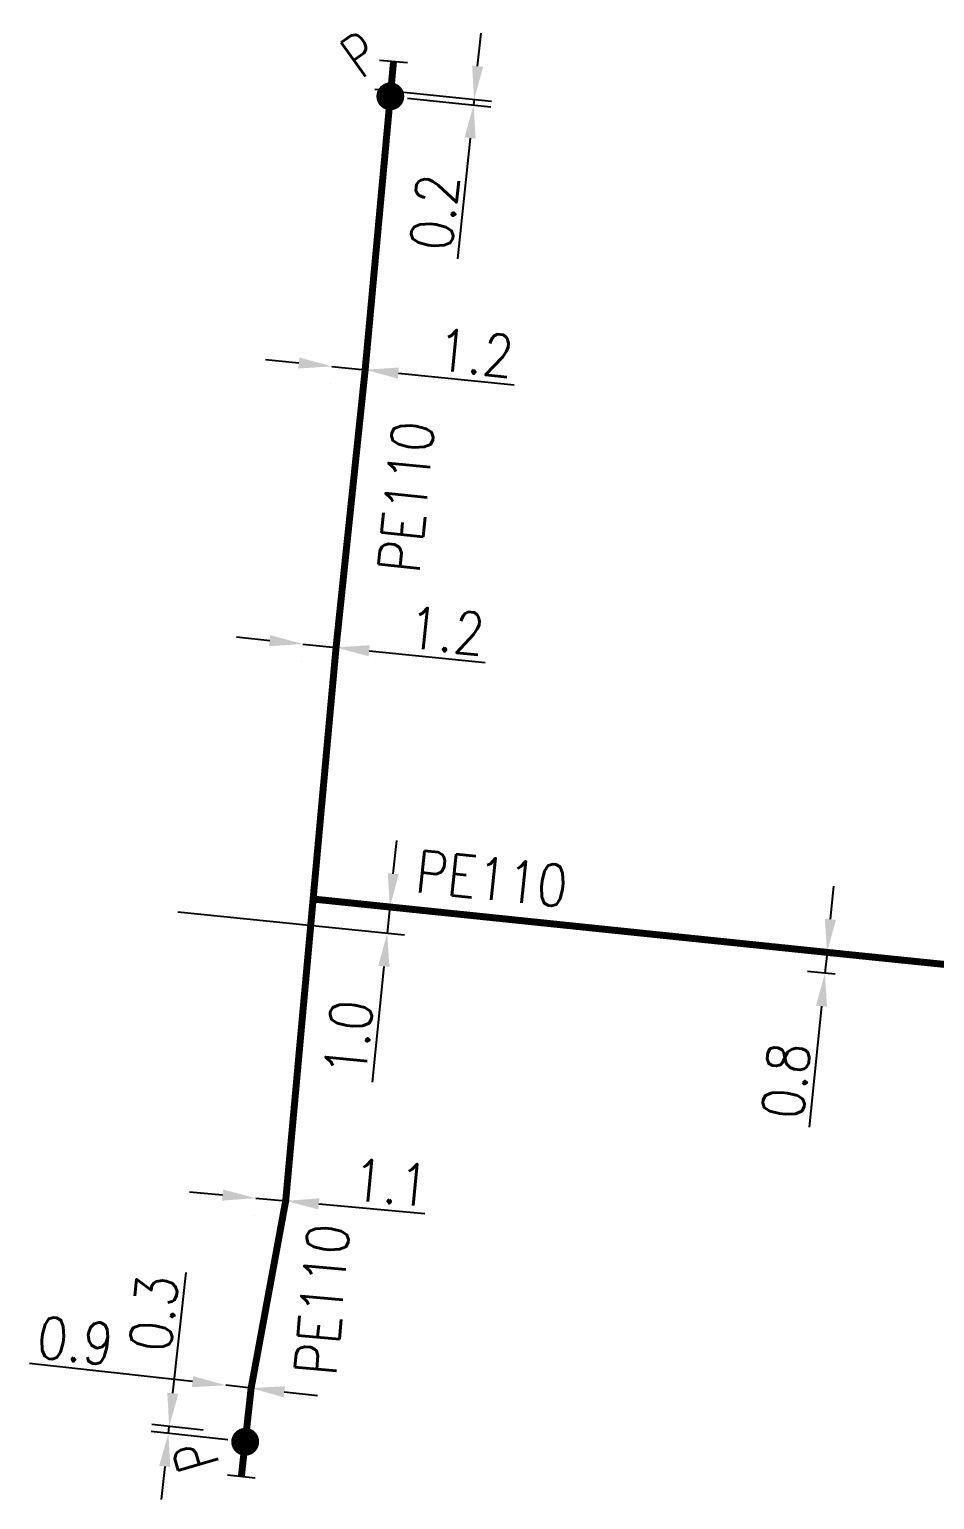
# Model space of a CAD drawing. Header units: millimetres. Extents: x 133011 to 134000, y 141997 to 143001.
# Drawn here: x 133107 to 133139.6, y 142856.9 to 142909.8 of the extents above; entities that cross this region are included whole.
import ezdxf
from ezdxf.enums import TextEntityAlignment as Align

# ---------------------------------------------------------------- set-up
doc = ezdxf.new("R2010")
doc.units = ezdxf.units.MM
doc.header["$PDMODE"] = 34
doc.linetypes.add('L_25_PE', pattern=[2000, 1000, 1000])
doc.layers.get('0').update_dxf_attribs({"linetype": 'CONTINUOUS'})
doc.layers.get('Defpoints').update_dxf_attribs({"linetype": 'CONTINUOUS'})
for name, color, linetype in [('L_150', 1, 'CONTINUOUS'), ('L_300', 7, 'CONTINUOUS'), ('L_340', 7, 'CONTINUOUS')]:
    doc.layers.add(name, color=color, linetype=linetype)
doc.styles.add('G_ROMANS', font='ROMANS.SHX', dxfattribs={"width": 0.75})
doc.styles.get("Standard").update_dxf_attribs({"font": 'romans.shx', "width": 0.85})
doc.dimstyles.get("Standard").update_dxf_attribs({"dimtxt": 1.5, "dimasz": 1.2, "dimexe": 0.625, "dimexo": 0.625, "dimgap": 0.25, "dimtad": 1, "dimdec": 1, "dimzin": 0, "dimdsep": 46, "dimtxsty": 'Standard', "dimcen": -0.5, "dimadec": 0, "dimazin": 0, "dimtfac": 1, "dimtdec": 1, "dimtmove": 0, "dimatfit": 3, "dimfxl": 0, "dimtolj": 1, "dimtzin": 0, "dimarcsym": 0})

# ---------------------------------------------------------------- blocks, each defined once
blk = doc.blocks.new('*D83')
at = {"layer": 'Defpoints', "color": 0, "linetype": 'Continuous', "transparency": 16777216}
for p in [(133112.011, 142859.311), (133113.887, 142859.355), (133114.774, 142859.005)]:
    blk.add_point(p, dxfattribs=at)
at = {"layer": 'L_300', "color": 0, "linetype": 'Continuous', "lineweight": -2, "transparency": 16777216}
for p, q in [((133112.17, 142860.752), (133112.651, 142865.097)), ((133114.153, 142859.074), (133111.39, 142859.38)), ((133113.266, 142859.424), (133111.417, 142859.628)), ((133112.011, 142859.311), (133112.038, 142859.56)), ((133111.879, 142858.118), (133111.747, 142856.926))]:
    blk.add_line(p, q, dxfattribs=at)
at = {"layer": 'L_300', "color": 0, "linetype": 'Continuous', "transparency": 16777216}
for points in [[(133111.972, 142860.774), (133112.369, 142860.73), (133112.038, 142859.56)], [(133111.68, 142858.14), (133112.078, 142858.096), (133112.011, 142859.311)]]:
    blk.add_solid(points, dxfattribs=at)
at = {"layer": 'L_300', "color": 0, "linetype": 'Continuous', "transparency": 16777216, "insert": (133111.483, 142863.631), "char_height": 1.5, "attachment_point": 5, "rotation": 83.6849}
blk.add_mtext('\\A1;0.3', dxfattribs=at)
blk = doc.blocks.new('*D84')
at = {"layer": 'Defpoints', "color": 0, "linetype": 'Continuous', "transparency": 16777216}
for p in [(133114.074, 142861.04), (133114.074, 142861.04), (133114.988, 142860.938)]:
    blk.add_point(p, dxfattribs=at)
at = {"layer": 'L_150', "color": 0, "linetype": 'Continuous', "lineweight": -2, "transparency": 16777216}
for p, q in [((133112.881, 142861.172), (133107.009, 142861.821)), ((133114.988, 142860.938), (133114.074, 142861.04)), ((133116.181, 142860.806), (133117.374, 142860.674))]:
    blk.add_line(p, q, dxfattribs=at)
at = {"layer": 'L_150', "color": 0, "linetype": 'Continuous', "transparency": 16777216}
for points in [[(133112.903, 142861.37), (133112.859, 142860.973), (133114.074, 142861.04)], [(133116.203, 142861.005), (133116.159, 142860.608), (133114.988, 142860.938)]]:
    blk.add_solid(points, dxfattribs=at)
at = {"layer": 'L_150', "color": 0, "linetype": 'Continuous', "transparency": 16777216, "insert": (133108.665, 142862.644), "char_height": 1.5, "attachment_point": 5, "rotation": 353.6849}
blk.add_mtext('\\A1;0.9', dxfattribs=at)
blk = doc.blocks.new('L_300_12')
at = {"color": 0, "linetype": 'Continuous', "const_width": 0.497, "flags": 128}
blk.add_lwpolyline([(-0.252, 0, 1), (0.252, 0, 1)], format="xyb", close=True, dxfattribs=at)
at = {"color": 0, "linetype": 'Continuous', "style": 'G_ROMANS', "width": 0.75}
blk.add_text('P', height=1.5, dxfattribs=at).set_placement((0, 1.85), align=Align.MIDDLE)
at = {"color": 0, "linetype": 'Continuous', "width": 0.75, "flags": 3}
for tag, p in [('DEF_LEG', (0, -5)), ('DEF_COUP', (0, -7.5)), ('DEF_TYPE', (0, -10))]:
    blk.add_attdef(tag, text='', height=1.2, dxfattribs=at).set_placement(p, align=Align.MIDDLE)
blk = doc.blocks.new('L_340_07')
at = {"color": 0, "linetype": 'Continuous', "const_width": 0.25, "flags": 128}
blk.add_lwpolyline([(0, 0), (1.25, 0)], dxfattribs=at)
at = {"color": 0, "linetype": 'Continuous', "flags": 128}
blk.add_lwpolyline([(1.25, -0.5), (1.25, 0.5)], dxfattribs=at)
at = {"color": 0, "linetype": 'Continuous', "width": 0.75, "flags": 3}
for tag, p in [('DEF_LEG', (0.723, -3.465)), ('DEF_COUP', (0.723, -5.965)), ('DEF_TYPE', (0.723, -8.465))]:
    blk.add_attdef(tag, text='', height=1.2, dxfattribs=at).set_placement(p, align=Align.MIDDLE)
blk = doc.blocks.new('*D85')
at = {"layer": 'Defpoints', "color": 0, "linetype": 'Continuous', "transparency": 16777216}
for p in [(133115.155, 142867.776), (133115.155, 142867.776), (133116.231, 142867.678)]:
    blk.add_point(p, dxfattribs=at)
at = {"layer": 'L_150', "color": 0, "linetype": 'Continuous', "lineweight": -2, "transparency": 16777216}
for p, q in [((133113.96, 142867.885), (133112.765, 142867.995)), ((133115.155, 142867.776), (133116.231, 142867.678)), ((133115.098, 142867.154), (133115.098, 142867.154)), ((133116.174, 142867.055), (133116.174, 142867.055)), ((133117.426, 142867.569), (133121.235, 142867.22))]:
    blk.add_line(p, q, dxfattribs=at)
at = {"layer": 'L_150', "color": 0, "linetype": 'Continuous', "transparency": 16777216}
for points in [[(133113.978, 142868.085), (133113.942, 142867.686), (133115.155, 142867.776)], [(133117.444, 142867.768), (133117.407, 142867.369), (133116.231, 142867.678)]]:
    blk.add_solid(points, dxfattribs=at)
at = {"layer": 'L_150', "color": 0, "linetype": 'Continuous', "transparency": 16777216, "insert": (133120.019, 142868.336), "char_height": 1.5, "attachment_point": 5, "rotation": 354.7753}
blk.add_mtext('\\A1;1.1', dxfattribs=at)
blk = doc.blocks.new('*D86')
at = {"layer": 'Defpoints', "color": 0, "linetype": 'Continuous', "transparency": 16777216}
for p in [(133117.218, 142878.541), (133111.731, 142878.143), (133119.885, 142877.312)]:
    blk.add_point(p, dxfattribs=at)
at = {"layer": 'L_150', "color": 0, "linetype": 'Continuous', "lineweight": -2, "transparency": 16777216}
for p, q in [((133120.103, 142879.453), (133120.225, 142880.646)), ((133117.84, 142878.477), (133120.603, 142878.195)), ((133119.982, 142878.259), (133119.885, 142877.312)), ((133112.353, 142878.08), (133120.507, 142877.248)), ((133119.763, 142876.118), (133119.338, 142871.95))]:
    blk.add_line(p, q, dxfattribs=at)
at = {"layer": 'L_150', "color": 0, "linetype": 'Continuous', "transparency": 16777216}
for points in [[(133119.904, 142879.473), (133120.302, 142879.432), (133119.982, 142878.259)], [(133119.564, 142876.138), (133119.962, 142876.098), (133119.885, 142877.312)]]:
    blk.add_solid(points, dxfattribs=at)
at = {"layer": 'L_150', "color": 0, "linetype": 'Continuous', "transparency": 16777216, "insert": (133118.495, 142873.539), "char_height": 1.5, "attachment_point": 5, "rotation": 84.1794}
blk.add_mtext('\\A1;1.0', dxfattribs=at)
blk = doc.blocks.new('*D87')
at = {"layer": 'Defpoints', "color": 0, "linetype": 'Continuous', "transparency": 16777216}
for p in [(133136.705, 142876.519), (133135.634, 142875.875), (133136.628, 142875.773)]:
    blk.add_point(p, dxfattribs=at)
at = {"layer": 'L_150', "color": 0, "linetype": 'Continuous', "lineweight": -2, "transparency": 16777216}
for p, q in [((133135.832, 142877.815), (133135.955, 142879.008)), ((133136.083, 142876.583), (133135.088, 142876.684)), ((133135.71, 142876.621), (133135.634, 142875.875)), ((133136.007, 142875.836), (133135.012, 142875.938)), ((133135.511, 142874.681), (133135.065, 142870.325))]:
    blk.add_line(p, q, dxfattribs=at)
at = {"layer": 'L_150', "color": 0, "linetype": 'Continuous', "transparency": 16777216}
for points in [[(133135.633, 142877.835), (133136.031, 142877.794), (133135.71, 142876.621)], [(133135.312, 142874.701), (133135.71, 142874.661), (133135.634, 142875.875)]]:
    blk.add_solid(points, dxfattribs=at)
at = {"layer": 'L_150', "color": 0, "linetype": 'Continuous', "transparency": 16777216, "insert": (133134.232, 142872.004), "char_height": 1.5, "attachment_point": 5, "rotation": 84.151}
blk.add_mtext('\\A1;0.8', dxfattribs=at)
blk = doc.blocks.new('*D91')
at = {"layer": 'Defpoints', "color": 0, "linetype": 'Continuous', "transparency": 16777216}
for p in [(133116.85, 142887.719), (133116.85, 142887.719), (133118.044, 142887.598)]:
    blk.add_point(p, dxfattribs=at)
at = {"layer": 'L_150', "color": 0, "linetype": 'Continuous', "lineweight": -2, "transparency": 16777216}
for p, q in [((133115.656, 142887.84), (133114.462, 142887.962)), ((133116.85, 142887.719), (133118.044, 142887.598)), ((133119.238, 142887.476), (133123.406, 142887.052)), ((133116.787, 142887.097), (133116.787, 142887.097)), ((133117.981, 142886.976), (133117.981, 142886.976))]:
    blk.add_line(p, q, dxfattribs=at)
at = {"layer": 'L_150', "color": 0, "linetype": 'Continuous', "transparency": 16777216}
for points in [[(133115.677, 142888.039), (133115.636, 142887.641), (133116.85, 142887.719)], [(133119.258, 142887.675), (133119.218, 142887.277), (133118.044, 142887.598)]]:
    blk.add_solid(points, dxfattribs=at)
at = {"layer": 'L_150', "color": 0, "linetype": 'Continuous', "transparency": 16777216, "insert": (133122.02, 142888.198), "char_height": 1.5, "attachment_point": 5, "rotation": 354.1921}
blk.add_mtext('\\A1;1.2', dxfattribs=at)
blk = doc.blocks.new('*D92')
at = {"layer": 'Defpoints', "color": 0, "linetype": 'Continuous', "transparency": 16777216}
for p in [(133117.897, 142897.713), (133117.897, 142897.713), (133119.091, 142897.592)]:
    blk.add_point(p, dxfattribs=at)
at = {"layer": 'L_150', "color": 0, "linetype": 'Continuous', "lineweight": -2, "transparency": 16777216}
for p, q in [((133116.703, 142897.833), (133115.509, 142897.954)), ((133117.897, 142897.713), (133119.091, 142897.592)), ((133120.285, 142897.471), (133124.453, 142897.049)), ((133117.834, 142897.091), (133117.834, 142897.091)), ((133119.028, 142896.97), (133119.028, 142896.97))]:
    blk.add_line(p, q, dxfattribs=at)
at = {"layer": 'L_150', "color": 0, "linetype": 'Continuous', "transparency": 16777216}
for points in [[(133116.723, 142898.032), (133116.683, 142897.634), (133117.897, 142897.713)], [(133120.305, 142897.67), (133120.264, 142897.272), (133119.091, 142897.592)]]:
    blk.add_solid(points, dxfattribs=at)
at = {"layer": 'L_150', "color": 0, "linetype": 'Continuous', "transparency": 16777216, "insert": (133123.066, 142898.194), "char_height": 1.5, "attachment_point": 5, "rotation": 354.2206}
blk.add_mtext('\\A1;1.2', dxfattribs=at)
blk = doc.blocks.new('*D93')
at = {"layer": 'Defpoints', "color": 0, "linetype": 'Continuous', "transparency": 16777216}
for p in [(133118.812, 142907.757), (133119.996, 142907.433), (133123.013, 142907.321)]:
    blk.add_point(p, dxfattribs=at)
at = {"layer": 'L_300', "color": 0, "linetype": 'Continuous', "lineweight": -2, "transparency": 16777216}
for p, q in [((133123.137, 142908.515), (133123.261, 142909.709)), ((133119.433, 142907.693), (133123.635, 142907.257)), ((133120.618, 142907.369), (133123.614, 142907.058)), ((133123.013, 142907.321), (133122.992, 142907.122)), ((133122.869, 142905.929), (133122.418, 142901.581))]:
    blk.add_line(p, q, dxfattribs=at)
at = {"layer": 'L_300', "color": 0, "linetype": 'Continuous', "transparency": 16777216}
for points in [[(133122.938, 142908.536), (133123.336, 142908.494), (133123.013, 142907.321)], [(133122.67, 142905.949), (133123.068, 142905.908), (133122.992, 142907.122)]]:
    blk.add_solid(points, dxfattribs=at)
at = {"layer": 'L_300', "color": 0, "linetype": 'Continuous', "transparency": 16777216, "insert": (133121.586, 142903.261), "char_height": 1.5, "attachment_point": 5, "rotation": 84.0774}
blk.add_mtext('\\A1;0.2', dxfattribs=at)

msp = doc.modelspace()

# ---------------------------------------------------------------- linework, layer by layer
at = {"layer": 'L_150', "linetype": 'L_25_PE', "const_width": 0.25, "flags": 128}
for points in [[(133119.996, 142907.433), (133119.091, 142897.592), (133118.044, 142887.598), (133117.218, 142878.541), (133116.231, 142867.678), (133114.988, 142860.938), (133114.774, 142859.005)], [(133152.631, 142874.865), (133150.083, 142875.148), (133136.705, 142876.519), (133117.218, 142878.541)]]:
    msp.add_lwpolyline(points, dxfattribs=at)

# ---------------------------------------------------------------- block references
at = {"layer": 'L_300'}
for p, rotation in [((133119.996, 142907.433), 35.45654634016314), ((133114.774, 142859.005), 106.2820701462085)]:
    msp.add_blockref('L_300_12', p, dxfattribs=dict(at, rotation=rotation))
at = {"layer": 'L_340'}
for p, rotation in [((133119.996, 142907.433), 84.74446968114955), ((133114.774, 142859.005), 263.6848678316436)]:
    msp.add_blockref('L_340_07', p, dxfattribs=dict(at, rotation=rotation))

# ---------------------------------------------------------------- texts
at = {"layer": 'L_150', "linetype": 'Continuous', "width": 0.85}
for rotation, p in [(84.2295, (133120.566, 142893.015)), (354.1221, (133123.65, 142879.27)), (84.7986, (133117.54, 142864.128))]:
    msp.add_text('PE110', height=1.5, rotation=rotation, dxfattribs=at).set_placement(p, align=Align.MIDDLE)

# ---------------------------------------------------------------- dimensions: what is measured, and where the dimension line sits
at = {"layer": 'L_150', "linetype": 'Continuous'}
for base, p1, p2, angle, picture, middle in [((133117.897, 142897.713), (133119.091, 142897.592), (133117.897, 142897.713), 354.2206, '*D92', (133122.965, 142897.2)), ((133116.85, 142887.719), (133118.044, 142887.598), (133116.85, 142887.719), 354.1921, '*D91', (133121.919, 142887.203)), ((133119.885, 142877.312), (133117.218, 142878.541), (133111.731, 142878.143), 84.1794, '*D86', (133119.49, 142873.437)), ((133135.634, 142875.875), (133136.705, 142876.519), (133136.628, 142875.773), 84.151, '*D87', (133135.227, 142871.902)), ((133115.155, 142867.776), (133116.231, 142867.678), (133115.155, 142867.776), 354.7753, '*D85', (133119.928, 142867.34)), ((133114.074, 142861.04), (133114.988, 142860.938), (133114.074, 142861.04), 353.6849, '*D84', (133108.555, 142861.65))]:
    dim = msp.add_linear_dim(base=base, p1=p1, p2=p2, angle=angle, dimstyle='Standard', dxfattribs=at)
    dim.commit()
    dim.dimension.update_dxf_attribs({"geometry": picture, "text_midpoint": middle, "dimtype": 160})
at = {"layer": 'L_300', "linetype": 'Continuous'}
for base, p1, p2, angle, picture, middle in [((133123.013, 142907.321), (133119.996, 142907.433), (133118.812, 142907.757), 264.0774, '*D93', (133122.581, 142903.158)), ((133112.011, 142859.311), (133113.887, 142859.355), (133114.774, 142859.005), 83.6849, '*D83', (133112.477, 142863.521))]:
    dim = msp.add_linear_dim(base=base, p1=p1, p2=p2, angle=angle, dimstyle='Standard', dxfattribs=at)
    dim.commit()
    dim.dimension.update_dxf_attribs({"geometry": picture, "text_midpoint": middle, "dimtype": 160})

doc.saveas('drawing.dxf')
